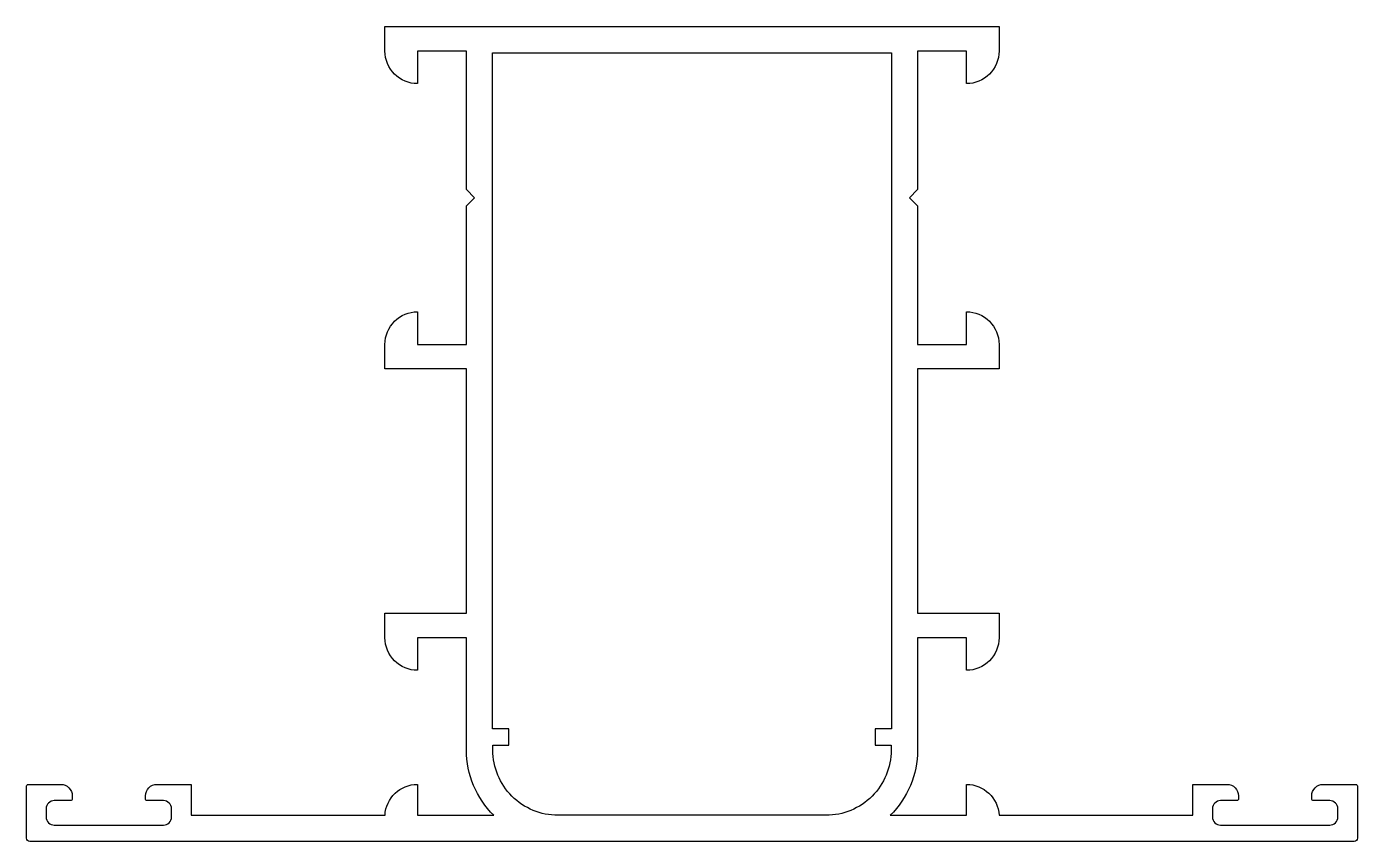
# Model space of a CAD drawing. Extents: x 1066.6 to 1148.3, y -261.8 to -211.8.
import ezdxf

# ---------------------------------------------------------------- set-up
doc = ezdxf.new("R2010")
doc.units = 0
doc.header["$LTSCALE"] = 15
doc.layers.get('0').update_dxf_attribs({"linetype": 'CONTINUOUS'})

msp = doc.modelspace()

# ---------------------------------------------------------------- linework, layer by layer
at = {"color": 0}
for points in [[(1068.33, -259.292, 0.414214), (1067.83, -259.792), (1067.83, -260.292, 0.414214), (1068.33, -260.792), (1075.03, -260.792, 0.414214), (1075.53, -260.292), (1075.53, -259.792, 0.414214), (1075.03, -259.292), (1074.03, -259.292, -0.414214), (1073.93, -259.192), (1073.93, -258.992, -0.414214), (1074.63, -258.292), (1076.73, -258.292), (1076.73, -260.192), (1088.633, -260.192, -0.399638), (1090.63, -258.292), (1090.63, -260.192), (1095.311, -260.192, -0.201566), (1093.63, -256.192), (1093.63, -249.295), (1090.63, -249.295), (1090.63, -251.295, -0.414214), (1088.63, -249.295), (1088.63, -247.795), (1093.63, -247.795), (1093.63, -232.792), (1088.63, -232.792), (1088.63, -231.292, -0.414214), (1090.63, -229.292), (1090.63, -231.292), (1093.63, -231.292), (1093.63, -222.792), (1094.13, -222.292), (1093.63, -221.792), (1093.63, -213.292), (1090.63, -213.292), (1090.63, -215.292, -0.414214), (1088.63, -213.292), (1088.63, -211.792), (1126.33, -211.792), (1126.33, -213.292, -0.414214), (1124.33, -215.292), (1124.33, -213.292), (1121.33, -213.292), (1121.33, -221.792), (1120.83, -222.292), (1121.33, -222.792), (1121.33, -231.292), (1124.33, -231.292), (1124.33, -229.292, -0.414214), (1126.33, -231.292), (1126.33, -232.792), (1121.33, -232.792), (1121.33, -247.795), (1126.33, -247.795), (1126.33, -249.295, -0.414214), (1124.33, -251.295), (1124.33, -249.295), (1121.33, -249.295), (1121.33, -256.192, -0.201566), (1119.649, -260.192), (1124.33, -260.192), (1124.33, -258.292, -0.39875), (1126.33, -260.192), (1138.23, -260.192), (1138.23, -258.292), (1140.33, -258.292, -0.414214), (1141.03, -258.992), (1141.03, -259.192, -0.414214), (1140.93, -259.292), (1139.93, -259.292, 0.414214), (1139.43, -259.792), (1139.43, -260.292, 0.414214), (1139.93, -260.792), (1146.63, -260.792, 0.414214), (1147.13, -260.292), (1147.13, -259.792, 0.414214), (1146.63, -259.292), (1145.63, -259.292, -0.414214), (1145.53, -259.192), (1145.53, -258.992, -0.414214), (1146.23, -258.292), (1148.23, -258.292, -0.414214), (1148.33, -258.392), (1148.33, -261.592, -0.414214), (1148.13, -261.792), (1066.83, -261.792, -0.414214), (1066.63, -261.592), (1066.63, -258.392, -0.414214), (1066.73, -258.292), (1068.73, -258.292, -0.414214), (1069.43, -258.992), (1069.43, -259.192, -0.414214), (1069.33, -259.292)], [(1115.705, -260.192), (1099.255, -260.192, -0.414214), (1095.255, -256.192), (1095.255, -255.892), (1096.23, -255.892), (1096.23, -254.892), (1095.23, -254.892), (1095.23, -213.392), (1119.73, -213.392), (1119.73, -254.892), (1118.73, -254.892), (1118.73, -255.892), (1119.705, -255.892), (1119.705, -256.192, -0.414214)]]:
    msp.add_lwpolyline(points, format="xyb", close=True, dxfattribs=at)

doc.saveas('drawing.dxf')
